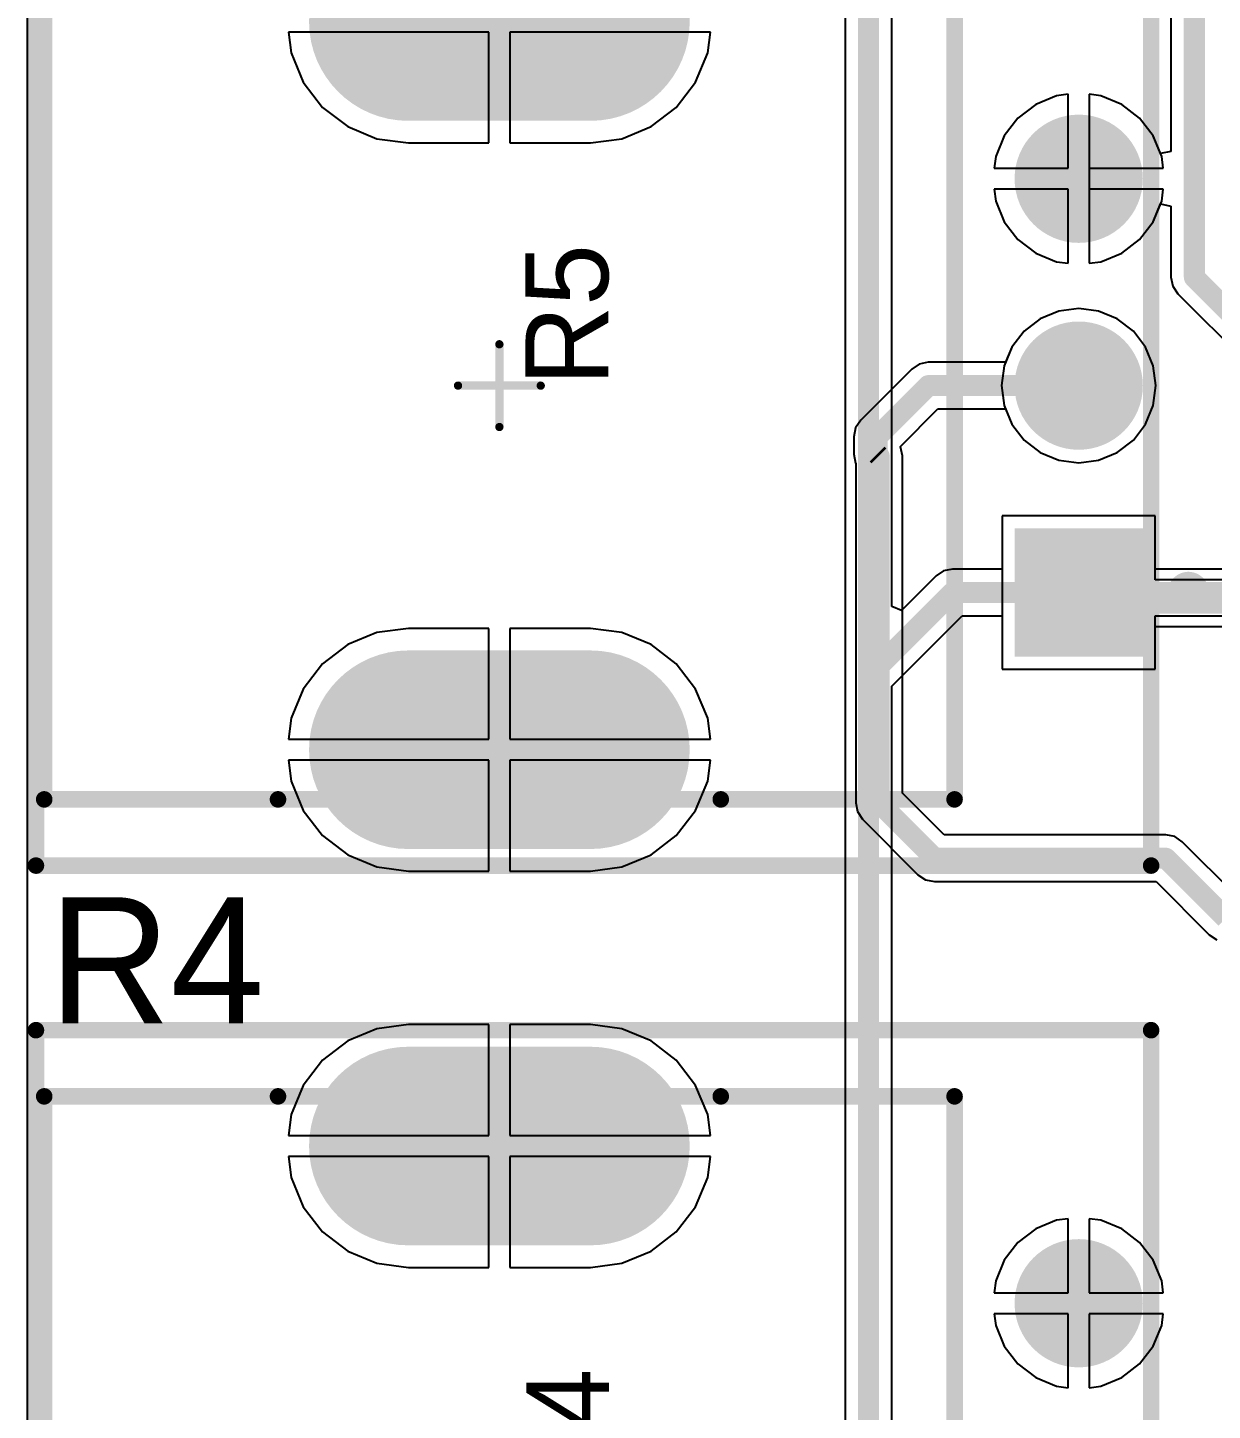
# Model space of a CAD drawing. Header units: millimetres. Extents: x 0 to 5455, y 0 to 5455.
# Drawn here: x 0 to 14.31, y 47.9 to 64.61 of the extents above; entities that cross this region are included whole.
import ezdxf

# ---------------------------------------------------------------- set-up
doc = ezdxf.new("R2010")
doc.units = ezdxf.units.MM
for name, color, linetype in [('BottomLayer', 5, 'Continuous'), ('BottomSolder', 6, 'Continuous'), ('Mechanical16', 56, 'Continuous'), ('Mechanical3', 76, 'Continuous'), ('Mechanical4', 56, 'Continuous'), ('Mechanical5', 56, 'Continuous'), ('MultiLayer', 9, 'Continuous'), ('PadHoleLayer', 156, 'Continuous'), ('TopLayer', 1, 'Continuous'), ('TopOverlay', 2, 'Continuous'), ('TopSolder', 216, 'Continuous')]:
    doc.layers.add(name, color=color, linetype=linetype)

# ---------------------------------------------------------------- blocks, each defined once
blk = doc.blocks.new('FP_PTV09A_4_MFG_12')
at = {"layer": 'BottomLayer'}
h = blk.add_hatch(color=5, dxfattribs=at)
edge = h.paths.add_edge_path()
edge.add_arc((-4.4, -1.1), 1.2, 180, 360)
edge.add_line((-3.2, -1.1), (-3.2, 1.1))
edge.add_arc((-4.4, 1.1), 1.2, 0, 180)
edge.add_line((-5.6, 1.1), (-5.6, -1.1))
h = blk.add_hatch(color=5, dxfattribs=at)
edge = h.paths.add_edge_path()
edge.add_arc((4.4, -1.1), 1.2, 180, 360)
edge.add_line((5.6, -1.1), (5.6, 1.1))
edge.add_arc((4.4, 1.1), 1.2, 0, 180)
edge.add_line((3.2, 1.1), (3.2, -1.1))
blk.add_hatch(color=5, dxfattribs=at).paths.add_polyline_path([(-3.275, -6.225), (-1.725, -6.225), (-1.725, -7.775), (-3.275, -7.775)])
h = blk.add_hatch(color=5, dxfattribs=at)
edge = h.paths.add_edge_path()
edge.add_arc((0, -7), 0.775, 0, 360)
h = blk.add_hatch(color=5, dxfattribs=at)
edge = h.paths.add_edge_path()
edge.add_arc((2.5, -7), 0.775, 0, 360)
at = {"layer": 'BottomSolder'}
h = blk.add_hatch(color=6, dxfattribs=at)
edge = h.paths.add_edge_path()
edge.add_arc((-4.4, -1.1), 1.2, 180, 360)
edge.add_line((-3.2, -1.1), (-3.2, 1.1))
edge.add_arc((-4.4, 1.1), 1.2, 0, 180)
edge.add_line((-5.6, 1.1), (-5.6, -1.1))
h = blk.add_hatch(color=6, dxfattribs=at)
edge = h.paths.add_edge_path()
edge.add_arc((4.4, -1.1), 1.2, 180, 360)
edge.add_line((5.6, -1.1), (5.6, 1.1))
edge.add_arc((4.4, 1.1), 1.2, 0, 180)
edge.add_line((3.2, 1.1), (3.2, -1.1))
blk.add_hatch(color=6, dxfattribs=at).paths.add_polyline_path([(-3.275, -6.225), (-1.725, -6.225), (-1.725, -7.775), (-3.275, -7.775)])
h = blk.add_hatch(color=6, dxfattribs=at)
edge = h.paths.add_edge_path()
edge.add_arc((0, -7), 0.775, 0, 360)
h = blk.add_hatch(color=6, dxfattribs=at)
edge = h.paths.add_edge_path()
edge.add_arc((2.5, -7), 0.775, 0, 360)
at = {"layer": 'MultiLayer'}
h = blk.add_hatch(color=9, dxfattribs=at)
edge = h.paths.add_edge_path()
edge.add_arc((-4.4, -1.1), 1.2, 180, 360)
edge.add_line((-3.2, -1.1), (-3.2, 1.1))
edge.add_arc((-4.4, 1.1), 1.2, 0, 180)
edge.add_line((-5.6, 1.1), (-5.6, -1.1))
h = blk.add_hatch(color=9, dxfattribs=at)
edge = h.paths.add_edge_path()
edge.add_arc((4.4, -1.1), 1.2, 180, 360)
edge.add_line((5.6, -1.1), (5.6, 1.1))
edge.add_arc((4.4, 1.1), 1.2, 0, 180)
edge.add_line((3.2, 1.1), (3.2, -1.1))
blk.add_hatch(color=9, dxfattribs=at).paths.add_polyline_path([(-3.275, -6.225), (-1.725, -6.225), (-1.725, -7.775), (-3.275, -7.775)])
h = blk.add_hatch(color=9, dxfattribs=at)
edge = h.paths.add_edge_path()
edge.add_arc((0, -7), 0.775, 0, 360)
h = blk.add_hatch(color=9, dxfattribs=at)
edge = h.paths.add_edge_path()
edge.add_arc((2.5, -7), 0.775, 0, 360)
at = {"layer": 'PadHoleLayer'}
h = blk.add_hatch(color=156, dxfattribs=at)
edge = h.paths.add_edge_path()
edge.add_arc((-4.4, -1.1), 0.9, 180, 360)
edge.add_line((-3.5, -1.1), (-3.5, 1.1))
edge.add_arc((-4.4, 1.1), 0.9, 0, 180)
edge.add_line((-5.3, 1.1), (-5.3, -1.1))
h = blk.add_hatch(color=156, dxfattribs=at)
edge = h.paths.add_edge_path()
edge.add_arc((4.4, -1.1), 0.9, 180, 360)
edge.add_line((5.3, -1.1), (5.3, 1.1))
edge.add_arc((4.4, 1.1), 0.9, 0, 180)
edge.add_line((3.5, 1.1), (3.5, -1.1))
h = blk.add_hatch(color=156, dxfattribs=at)
edge = h.paths.add_edge_path()
edge.add_arc((-2.5, -7), 0.5, 0, 360)
h = blk.add_hatch(color=156, dxfattribs=at)
edge = h.paths.add_edge_path()
edge.add_arc((0, -7), 0.5, 0, 360)
h = blk.add_hatch(color=156, dxfattribs=at)
edge = h.paths.add_edge_path()
edge.add_arc((2.5, -7), 0.5, 0, 360)
at = {"layer": 'TopLayer'}
h = blk.add_hatch(color=1, dxfattribs=at)
edge = h.paths.add_edge_path()
edge.add_arc((-4.4, -1.1), 1.2, 180, 360)
edge.add_line((-3.2, -1.1), (-3.2, 1.1))
edge.add_arc((-4.4, 1.1), 1.2, 0, 180)
edge.add_line((-5.6, 1.1), (-5.6, -1.1))
h = blk.add_hatch(color=1, dxfattribs=at)
edge = h.paths.add_edge_path()
edge.add_arc((4.4, -1.1), 1.2, 180, 360)
edge.add_line((5.6, -1.1), (5.6, 1.1))
edge.add_arc((4.4, 1.1), 1.2, 0, 180)
edge.add_line((3.2, 1.1), (3.2, -1.1))
blk.add_hatch(color=1, dxfattribs=at).paths.add_polyline_path([(-3.275, -6.225), (-1.725, -6.225), (-1.725, -7.775), (-3.275, -7.775)])
h = blk.add_hatch(color=1, dxfattribs=at)
edge = h.paths.add_edge_path()
edge.add_arc((0, -7), 0.775, 0, 360)
h = blk.add_hatch(color=1, dxfattribs=at)
edge = h.paths.add_edge_path()
edge.add_arc((2.5, -7), 0.775, 0, 360)
at = {"layer": 'TopSolder'}
h = blk.add_hatch(color=216, dxfattribs=at)
edge = h.paths.add_edge_path()
edge.add_arc((-4.4, -1.1), 1.2, 180, 360)
edge.add_line((-3.2, -1.1), (-3.2, 1.1))
edge.add_arc((-4.4, 1.1), 1.2, 0, 180)
edge.add_line((-5.6, 1.1), (-5.6, -1.1))
h = blk.add_hatch(color=216, dxfattribs=at)
edge = h.paths.add_edge_path()
edge.add_arc((4.4, -1.1), 1.2, 180, 360)
edge.add_line((5.6, -1.1), (5.6, 1.1))
edge.add_arc((4.4, 1.1), 1.2, 0, 180)
edge.add_line((3.2, 1.1), (3.2, -1.1))
blk.add_hatch(color=216, dxfattribs=at).paths.add_polyline_path([(-3.275, -6.225), (-1.725, -6.225), (-1.725, -7.775), (-3.275, -7.775)])
h = blk.add_hatch(color=216, dxfattribs=at)
edge = h.paths.add_edge_path()
edge.add_arc((0, -7), 0.775, 0, 360)
h = blk.add_hatch(color=216, dxfattribs=at)
edge = h.paths.add_edge_path()
edge.add_arc((2.5, -7), 0.775, 0, 360)
at = {"layer": 'Mechanical16', "const_width": 0.1}
for points in [[(0, 0.5), (0, -0.5)], [(-0.5, 0), (0.5, 0)]]:
    blk.add_lwpolyline(points, dxfattribs=at)
at = {"layer": 'Mechanical16', "const_width": 0.05}
for points in [[(-0.025, 0.5, 1), (0.025, 0.5, 1)], [(-0.525, 0, 1), (-0.475, 0, 1)], [(0.475, 0, 1), (0.525, 0, 1)], [(-0.025, -0.5, 1), (0.025, -0.5, 1)]]:
    blk.add_lwpolyline(points, format="xyb", close=True, dxfattribs=at)
at = {"layer": 'Mechanical3', "const_width": 0.2}
for points in [[(-5, 5.5), (-5, -5.5)], [(-5, 5.5), (5, 5.5)], [(5, 5.5), (5, -5.5)], [(-5, -5.5), (5, -5.5)]]:
    blk.add_lwpolyline(points, dxfattribs=at)
at = {"layer": 'Mechanical3', "const_width": 0.1}
for points in [[(-5.05, 5.5, 1), (-4.95, 5.5, 1)], [(-5.05, 5.5, 1), (-4.95, 5.5, 1)], [(4.95, 5.5, 1), (5.05, 5.5, 1)], [(4.95, 5.5, 1), (5.05, 5.5, 1)], [(-5.05, -5.5, 1), (-4.95, -5.5, 1)], [(-5.05, -5.5, 1), (-4.95, -5.5, 1)], [(4.95, -5.5, 1), (5.05, -5.5, 1)], [(4.95, -5.5, 1), (5.05, -5.5, 1)]]:
    blk.add_lwpolyline(points, format="xyb", close=True, dxfattribs=at)
at = {"layer": 'Mechanical4', "const_width": 0.2}
for points in [[(-5.8, 5.6), (-5.8, -7.875)], [(-5.8, 5.6), (5.8, 5.6)], [(5.8, 5.6), (5.8, -7.875)], [(-5.8, -7.875), (5.8, -7.875)]]:
    blk.add_lwpolyline(points, dxfattribs=at)
at = {"layer": 'Mechanical4', "const_width": 0.1}
for points in [[(-5.85, 5.6, 1), (-5.75, 5.6, 1)], [(-5.85, 5.6, 1), (-5.75, 5.6, 1)], [(5.75, 5.6, 1), (5.85, 5.6, 1)], [(5.75, 5.6, 1), (5.85, 5.6, 1)], [(-5.85, -7.875, 1), (-5.75, -7.875, 1)], [(-5.85, -7.875, 1), (-5.75, -7.875, 1)], [(5.75, -7.875, 1), (5.85, -7.875, 1)], [(5.75, -7.875, 1), (5.85, -7.875, 1)]]:
    blk.add_lwpolyline(points, format="xyb", close=True, dxfattribs=at)
at = {"layer": 'Mechanical5', "const_width": 0.2}
for points in [[(-5.8, 5.6), (-5.8, -7.875)], [(-5.8, 5.6), (5.8, 5.6)], [(5.8, 5.6), (5.8, -7.875)], [(-5.8, -7.875), (5.8, -7.875)]]:
    blk.add_lwpolyline(points, dxfattribs=at)
at = {"layer": 'Mechanical5', "const_width": 0.1}
for points in [[(-5.85, 5.6, 1), (-5.75, 5.6, 1)], [(-5.85, 5.6, 1), (-5.75, 5.6, 1)], [(5.75, 5.6, 1), (5.85, 5.6, 1)], [(5.75, 5.6, 1), (5.85, 5.6, 1)], [(-5.85, -7.875, 1), (-5.75, -7.875, 1)], [(-5.85, -7.875, 1), (-5.75, -7.875, 1)], [(5.75, -7.875, 1), (5.85, -7.875, 1)], [(5.75, -7.875, 1), (5.85, -7.875, 1)]]:
    blk.add_lwpolyline(points, format="xyb", close=True, dxfattribs=at)
at = {"layer": 'TopOverlay', "const_width": 0.2}
for points in [[(-5, 5.5), (-5, 2.675)], [(-5, 5.5), (5, 5.5)], [(5, 5.5), (5, 2.675)], [(-5, -2.675), (-5, -5.5)], [(5, -2.675), (5, -5.5)], [(-5, -5.5), (5, -5.5)]]:
    blk.add_lwpolyline(points, dxfattribs=at)
at = {"layer": 'TopOverlay'}
for points, const_width in [([(-5.05, 5.5, 1), (-4.95, 5.5, 1)], 0.1), ([(-5.05, 5.5, 1), (-4.95, 5.5, 1)], 0.1), ([(4.95, 5.5, 1), (5.05, 5.5, 1)], 0.1), ([(4.95, 5.5, 1), (5.05, 5.5, 1)], 0.1), ([(-5.05, 2.675, 1), (-4.95, 2.675, 1)], 0.1), ([(4.95, 2.675, 1), (5.05, 2.675, 1)], 0.1), ([(-5.05, -2.675, 1), (-4.95, -2.675, 1)], 0.1), ([(4.95, -2.675, 1), (5.05, -2.675, 1)], 0.1), ([(-5.05, -5.5, 1), (-4.95, -5.5, 1)], 0.1), ([(-5.05, -5.5, 1), (-4.95, -5.5, 1)], 0.1), ([(4.95, -5.5, 1), (5.05, -5.5, 1)], 0.1), ([(4.95, -5.5, 1), (5.05, -5.5, 1)], 0.1), ([(-2.375, -8.325, 1), (-2.625, -8.325, 1)], 0.25), ([(-2.688, -8.325, 1), (-2.563, -8.325, 1)], 0.125), ([(-2.437, -8.325, 1), (-2.312, -8.325, 1)], 0.125)]:
    blk.add_lwpolyline(points, format="xyb", close=True, dxfattribs=dict(at, const_width=const_width))
at = {"layer": 'Mechanical5'}
blk.add_text('R5', height=1, dxfattribs=at).set_placement((0, -1.315))
blk = doc.blocks.new('FP_PTV09A_4_MFG_13')
at = {"layer": 'BottomLayer'}
h = blk.add_hatch(color=5, dxfattribs=at)
edge = h.paths.add_edge_path()
edge.add_arc((-4.4, -1.1), 1.2, 180, 360)
edge.add_line((-3.2, -1.1), (-3.2, 1.1))
edge.add_arc((-4.4, 1.1), 1.2, 0, 180)
edge.add_line((-5.6, 1.1), (-5.6, -1.1))
h = blk.add_hatch(color=5, dxfattribs=at)
edge = h.paths.add_edge_path()
edge.add_arc((4.4, -1.1), 1.2, 180, 360)
edge.add_line((5.6, -1.1), (5.6, 1.1))
edge.add_arc((4.4, 1.1), 1.2, 0, 180)
edge.add_line((3.2, 1.1), (3.2, -1.1))
blk.add_hatch(color=5, dxfattribs=at).paths.add_polyline_path([(-3.275, -6.225), (-1.725, -6.225), (-1.725, -7.775), (-3.275, -7.775)])
h = blk.add_hatch(color=5, dxfattribs=at)
edge = h.paths.add_edge_path()
edge.add_arc((0, -7), 0.775, 0, 360)
h = blk.add_hatch(color=5, dxfattribs=at)
edge = h.paths.add_edge_path()
edge.add_arc((2.5, -7), 0.775, 0, 360)
at = {"layer": 'BottomSolder'}
h = blk.add_hatch(color=6, dxfattribs=at)
edge = h.paths.add_edge_path()
edge.add_arc((-4.4, -1.1), 1.2, 180, 360)
edge.add_line((-3.2, -1.1), (-3.2, 1.1))
edge.add_arc((-4.4, 1.1), 1.2, 0, 180)
edge.add_line((-5.6, 1.1), (-5.6, -1.1))
h = blk.add_hatch(color=6, dxfattribs=at)
edge = h.paths.add_edge_path()
edge.add_arc((4.4, -1.1), 1.2, 180, 360)
edge.add_line((5.6, -1.1), (5.6, 1.1))
edge.add_arc((4.4, 1.1), 1.2, 0, 180)
edge.add_line((3.2, 1.1), (3.2, -1.1))
blk.add_hatch(color=6, dxfattribs=at).paths.add_polyline_path([(-3.275, -6.225), (-1.725, -6.225), (-1.725, -7.775), (-3.275, -7.775)])
h = blk.add_hatch(color=6, dxfattribs=at)
edge = h.paths.add_edge_path()
edge.add_arc((0, -7), 0.775, 0, 360)
h = blk.add_hatch(color=6, dxfattribs=at)
edge = h.paths.add_edge_path()
edge.add_arc((2.5, -7), 0.775, 0, 360)
at = {"layer": 'MultiLayer'}
h = blk.add_hatch(color=9, dxfattribs=at)
edge = h.paths.add_edge_path()
edge.add_arc((-4.4, -1.1), 1.2, 180, 360)
edge.add_line((-3.2, -1.1), (-3.2, 1.1))
edge.add_arc((-4.4, 1.1), 1.2, 0, 180)
edge.add_line((-5.6, 1.1), (-5.6, -1.1))
h = blk.add_hatch(color=9, dxfattribs=at)
edge = h.paths.add_edge_path()
edge.add_arc((4.4, -1.1), 1.2, 180, 360)
edge.add_line((5.6, -1.1), (5.6, 1.1))
edge.add_arc((4.4, 1.1), 1.2, 0, 180)
edge.add_line((3.2, 1.1), (3.2, -1.1))
blk.add_hatch(color=9, dxfattribs=at).paths.add_polyline_path([(-3.275, -6.225), (-1.725, -6.225), (-1.725, -7.775), (-3.275, -7.775)])
h = blk.add_hatch(color=9, dxfattribs=at)
edge = h.paths.add_edge_path()
edge.add_arc((0, -7), 0.775, 0, 360)
h = blk.add_hatch(color=9, dxfattribs=at)
edge = h.paths.add_edge_path()
edge.add_arc((2.5, -7), 0.775, 0, 360)
at = {"layer": 'PadHoleLayer'}
h = blk.add_hatch(color=156, dxfattribs=at)
edge = h.paths.add_edge_path()
edge.add_arc((-4.4, -1.1), 0.9, 180, 360)
edge.add_line((-3.5, -1.1), (-3.5, 1.1))
edge.add_arc((-4.4, 1.1), 0.9, 0, 180)
edge.add_line((-5.3, 1.1), (-5.3, -1.1))
h = blk.add_hatch(color=156, dxfattribs=at)
edge = h.paths.add_edge_path()
edge.add_arc((4.4, -1.1), 0.9, 180, 360)
edge.add_line((5.3, -1.1), (5.3, 1.1))
edge.add_arc((4.4, 1.1), 0.9, 0, 180)
edge.add_line((3.5, 1.1), (3.5, -1.1))
h = blk.add_hatch(color=156, dxfattribs=at)
edge = h.paths.add_edge_path()
edge.add_arc((-2.5, -7), 0.5, 0, 360)
h = blk.add_hatch(color=156, dxfattribs=at)
edge = h.paths.add_edge_path()
edge.add_arc((0, -7), 0.5, 0, 360)
h = blk.add_hatch(color=156, dxfattribs=at)
edge = h.paths.add_edge_path()
edge.add_arc((2.5, -7), 0.5, 0, 360)
at = {"layer": 'TopLayer'}
h = blk.add_hatch(color=1, dxfattribs=at)
edge = h.paths.add_edge_path()
edge.add_arc((-4.4, -1.1), 1.2, 180, 360)
edge.add_line((-3.2, -1.1), (-3.2, 1.1))
edge.add_arc((-4.4, 1.1), 1.2, 0, 180)
edge.add_line((-5.6, 1.1), (-5.6, -1.1))
h = blk.add_hatch(color=1, dxfattribs=at)
edge = h.paths.add_edge_path()
edge.add_arc((4.4, -1.1), 1.2, 180, 360)
edge.add_line((5.6, -1.1), (5.6, 1.1))
edge.add_arc((4.4, 1.1), 1.2, 0, 180)
edge.add_line((3.2, 1.1), (3.2, -1.1))
blk.add_hatch(color=1, dxfattribs=at).paths.add_polyline_path([(-3.275, -6.225), (-1.725, -6.225), (-1.725, -7.775), (-3.275, -7.775)])
h = blk.add_hatch(color=1, dxfattribs=at)
edge = h.paths.add_edge_path()
edge.add_arc((0, -7), 0.775, 0, 360)
h = blk.add_hatch(color=1, dxfattribs=at)
edge = h.paths.add_edge_path()
edge.add_arc((2.5, -7), 0.775, 0, 360)
at = {"layer": 'TopSolder'}
h = blk.add_hatch(color=216, dxfattribs=at)
edge = h.paths.add_edge_path()
edge.add_arc((-4.4, -1.1), 1.2, 180, 360)
edge.add_line((-3.2, -1.1), (-3.2, 1.1))
edge.add_arc((-4.4, 1.1), 1.2, 0, 180)
edge.add_line((-5.6, 1.1), (-5.6, -1.1))
h = blk.add_hatch(color=216, dxfattribs=at)
edge = h.paths.add_edge_path()
edge.add_arc((4.4, -1.1), 1.2, 180, 360)
edge.add_line((5.6, -1.1), (5.6, 1.1))
edge.add_arc((4.4, 1.1), 1.2, 0, 180)
edge.add_line((3.2, 1.1), (3.2, -1.1))
blk.add_hatch(color=216, dxfattribs=at).paths.add_polyline_path([(-3.275, -6.225), (-1.725, -6.225), (-1.725, -7.775), (-3.275, -7.775)])
h = blk.add_hatch(color=216, dxfattribs=at)
edge = h.paths.add_edge_path()
edge.add_arc((0, -7), 0.775, 0, 360)
h = blk.add_hatch(color=216, dxfattribs=at)
edge = h.paths.add_edge_path()
edge.add_arc((2.5, -7), 0.775, 0, 360)
at = {"layer": 'Mechanical16', "const_width": 0.1}
for points in [[(0, 0.5), (0, -0.5)], [(-0.5, 0), (0.5, 0)]]:
    blk.add_lwpolyline(points, dxfattribs=at)
at = {"layer": 'Mechanical16', "const_width": 0.05}
for points in [[(-0.025, 0.5, 1), (0.025, 0.5, 1)], [(-0.525, 0, 1), (-0.475, 0, 1)], [(0.475, 0, 1), (0.525, 0, 1)], [(-0.025, -0.5, 1), (0.025, -0.5, 1)]]:
    blk.add_lwpolyline(points, format="xyb", close=True, dxfattribs=at)
at = {"layer": 'Mechanical3', "const_width": 0.2}
for points in [[(-5, 5.5), (-5, -5.5)], [(-5, 5.5), (5, 5.5)], [(5, 5.5), (5, -5.5)], [(-5, -5.5), (5, -5.5)]]:
    blk.add_lwpolyline(points, dxfattribs=at)
at = {"layer": 'Mechanical3', "const_width": 0.1}
for points in [[(-5.05, 5.5, 1), (-4.95, 5.5, 1)], [(-5.05, 5.5, 1), (-4.95, 5.5, 1)], [(4.95, 5.5, 1), (5.05, 5.5, 1)], [(4.95, 5.5, 1), (5.05, 5.5, 1)], [(-5.05, -5.5, 1), (-4.95, -5.5, 1)], [(-5.05, -5.5, 1), (-4.95, -5.5, 1)], [(4.95, -5.5, 1), (5.05, -5.5, 1)], [(4.95, -5.5, 1), (5.05, -5.5, 1)]]:
    blk.add_lwpolyline(points, format="xyb", close=True, dxfattribs=at)
at = {"layer": 'Mechanical4', "const_width": 0.2}
for points in [[(-5.8, 5.6), (-5.8, -7.875)], [(-5.8, 5.6), (5.8, 5.6)], [(5.8, 5.6), (5.8, -7.875)], [(-5.8, -7.875), (5.8, -7.875)]]:
    blk.add_lwpolyline(points, dxfattribs=at)
at = {"layer": 'Mechanical4', "const_width": 0.1}
for points in [[(-5.85, 5.6, 1), (-5.75, 5.6, 1)], [(-5.85, 5.6, 1), (-5.75, 5.6, 1)], [(5.75, 5.6, 1), (5.85, 5.6, 1)], [(5.75, 5.6, 1), (5.85, 5.6, 1)], [(-5.85, -7.875, 1), (-5.75, -7.875, 1)], [(-5.85, -7.875, 1), (-5.75, -7.875, 1)], [(5.75, -7.875, 1), (5.85, -7.875, 1)], [(5.75, -7.875, 1), (5.85, -7.875, 1)]]:
    blk.add_lwpolyline(points, format="xyb", close=True, dxfattribs=at)
at = {"layer": 'Mechanical5', "const_width": 0.2}
for points in [[(-5.8, 5.6), (-5.8, -7.875)], [(-5.8, 5.6), (5.8, 5.6)], [(5.8, 5.6), (5.8, -7.875)], [(-5.8, -7.875), (5.8, -7.875)]]:
    blk.add_lwpolyline(points, dxfattribs=at)
at = {"layer": 'Mechanical5', "const_width": 0.1}
for points in [[(-5.85, 5.6, 1), (-5.75, 5.6, 1)], [(-5.85, 5.6, 1), (-5.75, 5.6, 1)], [(5.75, 5.6, 1), (5.85, 5.6, 1)], [(5.75, 5.6, 1), (5.85, 5.6, 1)], [(-5.85, -7.875, 1), (-5.75, -7.875, 1)], [(-5.85, -7.875, 1), (-5.75, -7.875, 1)], [(5.75, -7.875, 1), (5.85, -7.875, 1)], [(5.75, -7.875, 1), (5.85, -7.875, 1)]]:
    blk.add_lwpolyline(points, format="xyb", close=True, dxfattribs=at)
at = {"layer": 'TopOverlay', "const_width": 0.2}
for points in [[(-5, 5.5), (-5, 2.675)], [(-5, 5.5), (5, 5.5)], [(5, 5.5), (5, 2.675)], [(-5, -2.675), (-5, -5.5)], [(5, -2.675), (5, -5.5)], [(-5, -5.5), (5, -5.5)]]:
    blk.add_lwpolyline(points, dxfattribs=at)
at = {"layer": 'TopOverlay'}
for points, const_width in [([(-5.05, 5.5, 1), (-4.95, 5.5, 1)], 0.1), ([(-5.05, 5.5, 1), (-4.95, 5.5, 1)], 0.1), ([(4.95, 5.5, 1), (5.05, 5.5, 1)], 0.1), ([(4.95, 5.5, 1), (5.05, 5.5, 1)], 0.1), ([(-5.05, 2.675, 1), (-4.95, 2.675, 1)], 0.1), ([(4.95, 2.675, 1), (5.05, 2.675, 1)], 0.1), ([(-5.05, -2.675, 1), (-4.95, -2.675, 1)], 0.1), ([(4.95, -2.675, 1), (5.05, -2.675, 1)], 0.1), ([(-5.05, -5.5, 1), (-4.95, -5.5, 1)], 0.1), ([(-5.05, -5.5, 1), (-4.95, -5.5, 1)], 0.1), ([(4.95, -5.5, 1), (5.05, -5.5, 1)], 0.1), ([(4.95, -5.5, 1), (5.05, -5.5, 1)], 0.1), ([(-2.375, -8.325, 1), (-2.625, -8.325, 1)], 0.25), ([(-2.688, -8.325, 1), (-2.563, -8.325, 1)], 0.125), ([(-2.437, -8.325, 1), (-2.312, -8.325, 1)], 0.125)]:
    blk.add_lwpolyline(points, format="xyb", close=True, dxfattribs=dict(at, const_width=const_width))
at = {"layer": 'Mechanical5'}
blk.add_text('R4', height=1, dxfattribs=at).set_placement((0, -1.326))

msp = doc.modelspace()

# ---------------------------------------------------------------- linework, layer by layer
at = {"layer": 'BottomLayer'}
for p, q in [((0, 0), (0, 79.883)), ((13.815, 72.36), (13.815, 63.115)), ((5.573, 64.558), (3.15, 64.558)), ((3.15, 64.558), (3.183, 64.305)), ((5.573, 63.218), (5.573, 64.558)), ((8.25, 64.558), (5.827, 64.558)), ((5.827, 64.558), (5.827, 63.218)), ((8.217, 64.305), (8.25, 64.558)), ((3.183, 64.305), (3.33, 63.952)), ((8.07, 63.952), (8.217, 64.305)), ((3.33, 63.952), (3.563, 63.648)), ((7.837, 63.648), (8.07, 63.952)), ((12.181, 63.684), (11.966, 63.519)), ((12.431, 63.788), (12.181, 63.684)), ((12.573, 63.806), (12.431, 63.788)), ((12.573, 62.912), (12.573, 63.806)), ((12.969, 63.788), (12.827, 63.806)), ((12.827, 63.806), (12.827, 62.785)), ((13.219, 63.684), (12.969, 63.788)), ((13.434, 63.519), (13.219, 63.684)), ((3.563, 63.648), (3.867, 63.415)), ((7.533, 63.415), (7.837, 63.648)), ((11.966, 63.519), (11.801, 63.304)), ((13.599, 63.304), (13.434, 63.519)), ((3.867, 63.415), (4.22, 63.268)), ((7.18, 63.268), (7.533, 63.415)), ((4.22, 63.268), (4.6, 63.218)), ((4.6, 63.218), (5.573, 63.218)), ((5.827, 63.218), (6.8, 63.218)), ((6.8, 63.218), (7.18, 63.268)), ((11.801, 63.304), (11.697, 63.054)), ((13.688, 63.09), (13.599, 63.304)), ((11.697, 63.054), (11.679, 62.912)), ((13.815, 63.115), (13.688, 63.09)), ((11.679, 62.912), (12.573, 62.912)), ((12.827, 62.785), (12.827, 61.764)), ((12.573, 62.658), (11.679, 62.658)), ((11.679, 62.658), (11.697, 62.516)), ((11.697, 62.516), (11.801, 62.266)), ((12.573, 61.764), (12.573, 62.658)), ((13.599, 62.266), (13.688, 62.48)), ((13.688, 62.48), (13.815, 62.455)), ((13.815, 62.455), (13.815, 61.595)), ((11.801, 62.266), (11.966, 62.051)), ((13.434, 62.051), (13.599, 62.266)), ((11.966, 62.051), (12.181, 61.886)), ((13.219, 61.886), (13.434, 62.051)), ((12.181, 61.886), (12.431, 61.782)), ((12.969, 61.782), (13.219, 61.886)), ((12.431, 61.782), (12.573, 61.764)), ((12.827, 61.764), (12.969, 61.782)), ((13.815, 61.595), (13.815, 61.595)), ((13.815, 61.595), (13.836, 61.487)), ((13.836, 61.487), (13.897, 61.395)), ((13.897, 61.395), (19.231, 56.061)), ((12.459, 61.186), (12.234, 61.093)), ((12.7, 61.218), (12.459, 61.186)), ((12.941, 61.186), (12.7, 61.218)), ((13.166, 61.093), (12.941, 61.186)), ((12.234, 61.093), (12.04, 60.945)), ((13.36, 60.945), (13.166, 61.093)), ((12.04, 60.945), (11.892, 60.751)), ((13.508, 60.751), (13.36, 60.945)), ((11.892, 60.751), (11.816, 60.567)), ((13.601, 60.526), (13.508, 60.751)), ((10.774, 60.546), (10.682, 60.485)), ((10.882, 60.567), (10.774, 60.546)), ((11.816, 60.567), (10.882, 60.567)), ((10.882, 60.567), (10.882, 60.567)), ((13.633, 60.285), (13.601, 60.526)), ((10.682, 60.485), (10.066, 59.868)), ((13.601, 60.044), (13.633, 60.285)), ((10.548, 59.551), (10.999, 60.003)), ((10.999, 60.003), (11.816, 60.003)), ((11.816, 60.003), (11.892, 59.819)), ((13.508, 59.819), (13.601, 60.044)), ((10.066, 59.868), (10.004, 59.776)), ((11.892, 59.819), (12.04, 59.625)), ((13.36, 59.625), (13.508, 59.819)), ((10.004, 59.776), (9.983, 59.668)), ((9.983, 59.668), (9.983, 59.668)), ((9.983, 59.668), (9.983, 59.458)), ((10.548, 59.545), (10.548, 59.551)), ((10.548, 59.544), (10.548, 59.545)), ((10.569, 59.436), (10.548, 59.544)), ((12.04, 59.625), (12.234, 59.477)), ((13.166, 59.477), (13.36, 59.625)), ((9.983, 59.458), (9.983, 59.458)), ((9.983, 59.458), (10.004, 59.35)), ((10.004, 59.35), (10.005, 59.349)), ((10.005, 59.349), (10.005, 55.245)), ((10.569, 55.362), (10.569, 59.436)), ((10.569, 59.436), (10.569, 59.436)), ((12.234, 59.477), (12.459, 59.384)), ((12.459, 59.384), (12.7, 59.352)), ((12.7, 59.352), (12.941, 59.384)), ((12.941, 59.384), (13.166, 59.477)), ((13.625, 58.71), (11.775, 58.71)), ((11.775, 58.71), (11.775, 56.86)), ((13.625, 58.067), (13.625, 58.71)), ((15.765, 58.067), (13.625, 58.067)), ((13.625, 56.86), (13.625, 57.503)), ((13.625, 57.503), (15.648, 57.503)), ((4.6, 57.352), (4.22, 57.302)), ((5.573, 57.352), (4.6, 57.352)), ((5.573, 56.012), (5.573, 57.352)), ((6.8, 57.352), (5.827, 57.352)), ((5.827, 57.352), (5.827, 56.012)), ((7.18, 57.302), (6.8, 57.352)), ((3.867, 57.155), (3.563, 56.922)), ((4.22, 57.302), (3.867, 57.155)), ((7.533, 57.155), (7.18, 57.302)), ((7.837, 56.922), (7.533, 57.155)), ((3.563, 56.922), (3.33, 56.618)), ((8.07, 56.618), (7.837, 56.922)), ((11.775, 56.86), (13.625, 56.86)), ((3.33, 56.618), (3.183, 56.265)), ((8.217, 56.265), (8.07, 56.618)), ((3.183, 56.265), (3.15, 56.012)), ((8.25, 56.012), (8.217, 56.265)), ((3.15, 56.012), (5.573, 56.012)), ((5.827, 56.012), (8.25, 56.012)), ((5.573, 55.758), (3.15, 55.758)), ((3.15, 55.758), (3.183, 55.505)), ((5.573, 54.418), (5.573, 55.758)), ((8.25, 55.758), (5.827, 55.758)), ((5.827, 55.758), (5.827, 54.418)), ((8.217, 55.505), (8.25, 55.758)), ((3.183, 55.505), (3.33, 55.152)), ((8.07, 55.152), (8.217, 55.505)), ((11.075, 54.856), (10.569, 55.362)), ((3.33, 55.152), (3.563, 54.848)), ((7.837, 54.848), (8.07, 55.152)), ((10.005, 55.245), (10.005, 55.245)), ((10.005, 55.245), (10.026, 55.137)), ((10.026, 55.137), (10.087, 55.045)), ((10.087, 55.045), (10.758, 54.374)), ((3.563, 54.848), (3.867, 54.615)), ((7.533, 54.615), (7.837, 54.848)), ((13.752, 54.856), (11.075, 54.856)), ((13.86, 54.835), (13.752, 54.856)), ((13.752, 54.856), (13.752, 54.856)), ((13.952, 54.774), (13.86, 54.835)), ((14.595, 54.13), (13.952, 54.774)), ((3.867, 54.615), (4.22, 54.468)), ((7.18, 54.468), (7.533, 54.615)), ((4.22, 54.468), (4.6, 54.418)), ((4.6, 54.418), (5.573, 54.418)), ((5.827, 54.418), (6.8, 54.418)), ((6.8, 54.418), (7.18, 54.468)), ((10.758, 54.374), (10.85, 54.313)), ((10.85, 54.313), (10.958, 54.292)), ((10.958, 54.292), (10.958, 54.292)), ((10.958, 54.292), (13.635, 54.292)), ((13.635, 54.292), (14.278, 53.648)), ((14.278, 53.648), (14.278, 53.648)), ((14.278, 53.648), (14.37, 53.587)), ((4.22, 52.513), (3.867, 52.366)), ((4.6, 52.563), (4.22, 52.513)), ((5.573, 52.563), (4.6, 52.563)), ((5.573, 51.223), (5.573, 52.563)), ((6.8, 52.563), (5.827, 52.563)), ((5.827, 52.563), (5.827, 51.223)), ((7.18, 52.513), (6.8, 52.563)), ((7.533, 52.366), (7.18, 52.513)), ((3.867, 52.366), (3.563, 52.133)), ((7.837, 52.133), (7.533, 52.366)), ((3.563, 52.133), (3.33, 51.829)), ((8.07, 51.829), (7.837, 52.133)), ((3.33, 51.829), (3.183, 51.476)), ((8.217, 51.476), (8.07, 51.829)), ((3.183, 51.476), (3.15, 51.223)), ((8.25, 51.223), (8.217, 51.476)), ((3.15, 51.223), (5.573, 51.223)), ((5.827, 51.223), (8.25, 51.223)), ((5.573, 50.969), (3.15, 50.969)), ((3.15, 50.969), (3.183, 50.716)), ((5.573, 49.629), (5.573, 50.969)), ((8.25, 50.969), (5.827, 50.969)), ((5.827, 50.969), (5.827, 49.629)), ((8.217, 50.716), (8.25, 50.969)), ((3.183, 50.716), (3.33, 50.363)), ((8.07, 50.363), (8.217, 50.716)), ((3.33, 50.363), (3.563, 50.059)), ((7.837, 50.059), (8.07, 50.363)), ((12.431, 50.199), (12.181, 50.095)), ((12.573, 50.217), (12.431, 50.199)), ((12.573, 49.323), (12.573, 50.217)), ((12.969, 50.199), (12.827, 50.217)), ((12.827, 50.217), (12.827, 49.323)), ((13.219, 50.095), (12.969, 50.199)), ((3.563, 50.059), (3.867, 49.826)), ((7.533, 49.826), (7.837, 50.059)), ((12.181, 50.095), (11.966, 49.93)), ((13.434, 49.93), (13.219, 50.095)), ((3.867, 49.826), (4.22, 49.679)), ((7.18, 49.679), (7.533, 49.826)), ((11.966, 49.93), (11.801, 49.715)), ((13.599, 49.715), (13.434, 49.93)), ((4.22, 49.679), (4.6, 49.629)), ((4.6, 49.629), (5.573, 49.629)), ((5.827, 49.629), (6.8, 49.629)), ((6.8, 49.629), (7.18, 49.679)), ((11.801, 49.715), (11.697, 49.465)), ((13.703, 49.465), (13.599, 49.715)), ((11.697, 49.465), (11.679, 49.323)), ((13.721, 49.323), (13.703, 49.465)), ((11.679, 49.323), (12.573, 49.323)), ((12.827, 49.323), (13.721, 49.323)), ((12.573, 49.069), (11.679, 49.069)), ((11.679, 49.069), (11.697, 48.927)), ((12.573, 48.175), (12.573, 49.069)), ((13.721, 49.069), (12.827, 49.069)), ((12.827, 49.069), (12.827, 48.175)), ((13.703, 48.927), (13.721, 49.069)), ((11.697, 48.927), (11.801, 48.677)), ((13.599, 48.677), (13.703, 48.927)), ((11.801, 48.677), (11.966, 48.462)), ((13.434, 48.462), (13.599, 48.677)), ((11.966, 48.462), (12.181, 48.297)), ((13.219, 48.297), (13.434, 48.462)), ((12.181, 48.297), (12.431, 48.193)), ((12.969, 48.193), (13.219, 48.297)), ((12.431, 48.193), (12.573, 48.175)), ((12.827, 48.175), (12.969, 48.193))]:
    msp.add_line(p, q, dxfattribs=at)
at = {"layer": 'BottomLayer', "const_width": 0.254}
for points in [[(14.097, 61.595), (14.097, 72.477)], [(14.097, 61.595), (19.431, 56.261)], [(10.265, 59.668), (10.882, 60.285)], [(10.882, 60.285), (12.7, 60.285)], [(10.265, 59.458), (10.265, 59.668)], [(10.265, 59.458), (10.287, 59.436)], [(10.287, 55.245), (10.287, 59.436)], [(12.7, 57.785), (15.765, 57.785)], [(10.287, 55.245), (10.958, 54.574)], [(10.958, 54.574), (13.752, 54.574)], [(13.752, 54.574), (14.478, 53.848)]]:
    msp.add_lwpolyline(points, dxfattribs=at)
at = {"layer": 'BottomLayer', "const_width": 0.127}
for points in [[(14.034, 61.595, 1), (14.161, 61.595, 1)], [(14.034, 61.595, 1), (14.161, 61.595, 1)], [(10.819, 60.285, 1), (10.946, 60.285, 1)], [(10.819, 60.285, 1), (10.946, 60.285, 1)], [(12.636, 60.285, 1), (12.764, 60.285, 1)], [(10.202, 59.668, 1), (10.329, 59.668, 1)], [(10.202, 59.668, 1), (10.329, 59.668, 1)], [(10.202, 59.458, 1), (10.329, 59.458, 1)], [(10.202, 59.458, 1), (10.329, 59.458, 1)], [(10.223, 59.436, 1), (10.351, 59.436, 1)], [(10.223, 59.436, 1), (10.351, 59.436, 1)], [(12.636, 57.785, 1), (12.764, 57.785, 1)], [(10.223, 55.245, 1), (10.351, 55.245, 1)], [(10.223, 55.245, 1), (10.351, 55.245, 1)], [(10.894, 54.574, 1), (11.021, 54.574, 1)], [(10.894, 54.574, 1), (11.021, 54.574, 1)], [(13.688, 54.574, 1), (13.815, 54.574, 1)], [(13.688, 54.574, 1), (13.815, 54.574, 1)]]:
    msp.add_lwpolyline(points, format="xyb", close=True, dxfattribs=at)
at = {"layer": 'TopLayer'}
for p, q in [((0, 0), (0, 79.629)), ((9.878, 70.358), (9.878, 56.769)), ((10.442, 57.617), (10.442, 70.241)), ((5.573, 64.558), (3.15, 64.558)), ((3.15, 64.558), (3.183, 64.305)), ((5.573, 63.218), (5.573, 64.558)), ((8.25, 64.558), (5.827, 64.558)), ((5.827, 64.558), (5.827, 63.218)), ((8.217, 64.305), (8.25, 64.558)), ((3.183, 64.305), (3.33, 63.952)), ((8.07, 63.952), (8.217, 64.305)), ((3.33, 63.952), (3.563, 63.648)), ((7.837, 63.648), (8.07, 63.952)), ((12.181, 63.684), (11.966, 63.519)), ((12.431, 63.788), (12.181, 63.684)), ((12.573, 63.806), (12.431, 63.788)), ((12.573, 62.912), (12.573, 63.806)), ((12.969, 63.788), (12.827, 63.806)), ((12.827, 63.806), (12.827, 62.912)), ((13.219, 63.684), (12.969, 63.788)), ((13.434, 63.519), (13.219, 63.684)), ((3.563, 63.648), (3.867, 63.415)), ((7.533, 63.415), (7.837, 63.648)), ((11.966, 63.519), (11.801, 63.304)), ((13.599, 63.304), (13.434, 63.519)), ((3.867, 63.415), (4.22, 63.268)), ((7.18, 63.268), (7.533, 63.415)), ((4.22, 63.268), (4.6, 63.218)), ((4.6, 63.218), (5.573, 63.218)), ((5.827, 63.218), (6.8, 63.218)), ((6.8, 63.218), (7.18, 63.268)), ((11.801, 63.304), (11.697, 63.054)), ((13.703, 63.054), (13.599, 63.304)), ((11.697, 63.054), (11.679, 62.912)), ((13.721, 62.912), (13.703, 63.054)), ((11.679, 62.912), (12.573, 62.912)), ((12.827, 62.912), (13.721, 62.912)), ((12.573, 62.658), (11.679, 62.658)), ((11.679, 62.658), (11.697, 62.516)), ((11.697, 62.516), (11.801, 62.266)), ((12.573, 61.764), (12.573, 62.658)), ((13.721, 62.658), (12.827, 62.658)), ((12.827, 62.658), (12.827, 61.764)), ((13.599, 62.266), (13.703, 62.516)), ((13.703, 62.516), (13.721, 62.658)), ((11.801, 62.266), (11.966, 62.051)), ((13.434, 62.051), (13.599, 62.266)), ((11.966, 62.051), (12.181, 61.886)), ((13.219, 61.886), (13.434, 62.051)), ((12.181, 61.886), (12.431, 61.782)), ((12.969, 61.782), (13.219, 61.886)), ((12.431, 61.782), (12.573, 61.764)), ((12.827, 61.764), (12.969, 61.782)), ((12.459, 61.186), (12.234, 61.093)), ((12.7, 61.218), (12.459, 61.186)), ((12.941, 61.186), (12.7, 61.218)), ((13.166, 61.093), (12.941, 61.186)), ((12.234, 61.093), (12.04, 60.945)), ((13.36, 60.945), (13.166, 61.093)), ((12.04, 60.945), (11.892, 60.751)), ((13.508, 60.751), (13.36, 60.945)), ((11.892, 60.751), (11.799, 60.526)), ((13.601, 60.526), (13.508, 60.751)), ((11.799, 60.526), (11.767, 60.285)), ((13.633, 60.285), (13.601, 60.526)), ((11.767, 60.285), (11.799, 60.044)), ((13.601, 60.044), (13.633, 60.285)), ((11.799, 60.044), (11.892, 59.819)), ((13.508, 59.819), (13.601, 60.044)), ((11.892, 59.819), (12.04, 59.625)), ((13.36, 59.625), (13.508, 59.819)), ((12.04, 59.625), (12.234, 59.477)), ((13.166, 59.477), (13.36, 59.625)), ((12.234, 59.477), (12.459, 59.384)), ((12.459, 59.384), (12.7, 59.352)), ((12.7, 59.352), (12.941, 59.384)), ((12.941, 59.384), (13.166, 59.477)), ((13.625, 58.71), (11.775, 58.71)), ((11.775, 58.71), (11.775, 58.067)), ((13.625, 57.94), (13.625, 58.71)), ((10.976, 57.985), (10.56, 57.568)), ((11.068, 58.046), (10.976, 57.985)), ((10.976, 57.985), (10.976, 57.985)), ((11.176, 58.067), (11.068, 58.046)), ((11.775, 58.067), (11.176, 58.067)), ((16.901, 57.94), (13.625, 57.94)), ((10.56, 57.568), (10.442, 57.617)), ((10.442, 56.652), (11.293, 57.503)), ((11.293, 57.503), (11.775, 57.503)), ((11.775, 57.503), (11.775, 56.86)), ((4.6, 57.352), (4.22, 57.302)), ((5.573, 57.352), (4.6, 57.352)), ((5.573, 56.012), (5.573, 57.352)), ((6.8, 57.352), (5.827, 57.352)), ((5.827, 57.352), (5.827, 56.012)), ((7.18, 57.302), (6.8, 57.352)), ((13.625, 56.86), (13.625, 57.376)), ((13.625, 57.376), (17.018, 57.376)), ((3.867, 57.155), (3.563, 56.922)), ((4.22, 57.302), (3.867, 57.155)), ((7.533, 57.155), (7.18, 57.302)), ((7.837, 56.922), (7.533, 57.155)), ((3.563, 56.922), (3.33, 56.618)), ((8.07, 56.618), (7.837, 56.922)), ((11.775, 56.86), (13.625, 56.86)), ((9.878, 56.769), (9.878, 56.769)), ((9.878, 56.769), (9.878, 56.769)), ((9.878, 56.769), (9.878, 42.545)), ((10.442, 43.393), (10.442, 56.652)), ((3.33, 56.618), (3.183, 56.265)), ((8.217, 56.265), (8.07, 56.618)), ((3.183, 56.265), (3.15, 56.012)), ((8.25, 56.012), (8.217, 56.265)), ((3.15, 56.012), (5.573, 56.012)), ((5.827, 56.012), (8.25, 56.012)), ((5.573, 55.758), (3.15, 55.758)), ((3.15, 55.758), (3.183, 55.505)), ((5.573, 54.418), (5.573, 55.758)), ((8.25, 55.758), (5.827, 55.758)), ((5.827, 55.758), (5.827, 54.418)), ((8.217, 55.505), (8.25, 55.758)), ((3.183, 55.505), (3.33, 55.152)), ((8.07, 55.152), (8.217, 55.505)), ((3.33, 55.152), (3.563, 54.848)), ((7.837, 54.848), (8.07, 55.152)), ((3.563, 54.848), (3.867, 54.615)), ((7.533, 54.615), (7.837, 54.848)), ((3.867, 54.615), (4.22, 54.468)), ((7.18, 54.468), (7.533, 54.615)), ((4.22, 54.468), (4.6, 54.418)), ((4.6, 54.418), (5.573, 54.418)), ((5.827, 54.418), (6.8, 54.418)), ((6.8, 54.418), (7.18, 54.468)), ((4.22, 52.513), (3.867, 52.366)), ((4.6, 52.563), (4.22, 52.513)), ((5.573, 52.563), (4.6, 52.563)), ((5.573, 51.223), (5.573, 52.563)), ((6.8, 52.563), (5.827, 52.563)), ((5.827, 52.563), (5.827, 51.223)), ((7.18, 52.513), (6.8, 52.563)), ((7.533, 52.366), (7.18, 52.513)), ((3.867, 52.366), (3.563, 52.133)), ((7.837, 52.133), (7.533, 52.366)), ((3.563, 52.133), (3.33, 51.829)), ((8.07, 51.829), (7.837, 52.133)), ((3.33, 51.829), (3.183, 51.476)), ((8.217, 51.476), (8.07, 51.829)), ((3.183, 51.476), (3.15, 51.223)), ((8.25, 51.223), (8.217, 51.476)), ((3.15, 51.223), (5.573, 51.223)), ((5.827, 51.223), (8.25, 51.223)), ((5.573, 50.969), (3.15, 50.969)), ((3.15, 50.969), (3.183, 50.716)), ((5.573, 49.629), (5.573, 50.969)), ((8.25, 50.969), (5.827, 50.969)), ((5.827, 50.969), (5.827, 49.629)), ((8.217, 50.716), (8.25, 50.969)), ((3.183, 50.716), (3.33, 50.363)), ((8.07, 50.363), (8.217, 50.716)), ((3.33, 50.363), (3.563, 50.059)), ((7.837, 50.059), (8.07, 50.363)), ((12.431, 50.199), (12.181, 50.095)), ((12.573, 50.217), (12.431, 50.199)), ((12.573, 49.323), (12.573, 50.217)), ((12.969, 50.199), (12.827, 50.217)), ((12.827, 50.217), (12.827, 49.323)), ((13.219, 50.095), (12.969, 50.199)), ((3.563, 50.059), (3.867, 49.826)), ((7.533, 49.826), (7.837, 50.059)), ((12.181, 50.095), (11.966, 49.93)), ((13.434, 49.93), (13.219, 50.095)), ((3.867, 49.826), (4.22, 49.679)), ((7.18, 49.679), (7.533, 49.826)), ((11.966, 49.93), (11.801, 49.715)), ((13.599, 49.715), (13.434, 49.93)), ((4.22, 49.679), (4.6, 49.629)), ((4.6, 49.629), (5.573, 49.629)), ((5.827, 49.629), (6.8, 49.629)), ((6.8, 49.629), (7.18, 49.679)), ((11.801, 49.715), (11.697, 49.465)), ((13.703, 49.465), (13.599, 49.715)), ((11.697, 49.465), (11.679, 49.323)), ((13.721, 49.323), (13.703, 49.465)), ((11.679, 49.323), (12.573, 49.323)), ((12.827, 49.323), (13.721, 49.323)), ((12.573, 49.069), (11.679, 49.069)), ((11.679, 49.069), (11.697, 48.927)), ((12.573, 48.175), (12.573, 49.069)), ((13.721, 49.069), (12.827, 49.069)), ((12.827, 49.069), (12.827, 48.175)), ((13.703, 48.927), (13.721, 49.069)), ((11.697, 48.927), (11.801, 48.677)), ((13.599, 48.677), (13.703, 48.927)), ((11.801, 48.677), (11.966, 48.462)), ((13.434, 48.462), (13.599, 48.677)), ((11.966, 48.462), (12.181, 48.297)), ((13.219, 48.297), (13.434, 48.462)), ((12.181, 48.297), (12.431, 48.193)), ((12.969, 48.193), (13.219, 48.297)), ((12.431, 48.193), (12.573, 48.175)), ((12.827, 48.175), (12.969, 48.193))]:
    msp.add_line(p, q, dxfattribs=at)
at = {"layer": 'TopLayer', "const_width": 0.254}
for points in [[(10.16, 56.769), (10.16, 70.358)], [(10.16, 56.769), (11.176, 57.785)], [(11.176, 57.785), (12.7, 57.785)], [(12.729, 57.658), (17.018, 57.658)], [(10.16, 42.545), (10.16, 56.769)]]:
    msp.add_lwpolyline(points, dxfattribs=at)
at = {"layer": 'TopLayer', "const_width": 0.127}
for points in [[(11.113, 57.785, 1), (11.239, 57.785, 1)], [(11.113, 57.785, 1), (11.239, 57.785, 1)], [(12.636, 57.785, 1), (12.764, 57.785, 1)], [(12.665, 57.658, 1), (12.792, 57.658, 1)], [(10.097, 56.769, 1), (10.223, 56.769, 1)], [(10.097, 56.769, 1), (10.223, 56.769, 1)], [(10.097, 56.769, 1), (10.223, 56.769, 1)]]:
    msp.add_lwpolyline(points, format="xyb", close=True, dxfattribs=at)

# ---------------------------------------------------------------- block references
at = {"rotation": 90}
for name, p in [('FP_PTV09A_4_MFG_12', (5.7, 60.285)), ('FP_PTV09A_4_MFG_13', (5.7, 46.696))]:
    msp.add_blockref(name, p, dxfattribs=at)

# ---------------------------------------------------------------- texts
at = {"layer": 'TopOverlay'}
msp.add_text('R4', height=1.524, dxfattribs=at).set_placement((0.254, 52.578))

doc.saveas('drawing.dxf')
